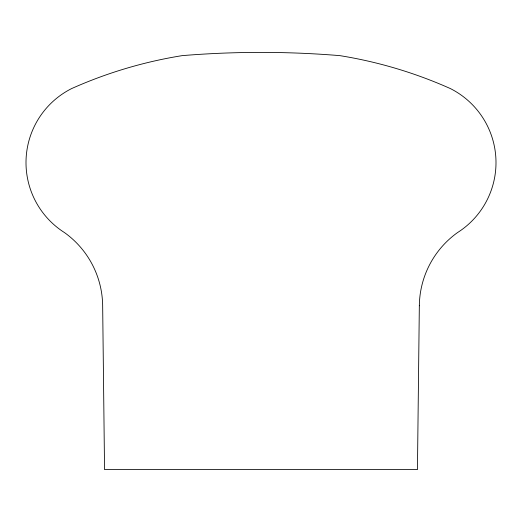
<?xml version="1.0" encoding="UTF-8"?>
<svg xmlns="http://www.w3.org/2000/svg" width="522" height="522" viewBox="0 0 522 522"><rect width="100%" height="100%" fill="white"/><g stroke="black" fill="none" stroke-linecap="round" stroke-linejoin="round"><path stroke-width="0.78" d="M419.336 305.742L417.45 469.604L104.55 469.604L102.664 305.742A91.18 91.18 0 0 0 64.519 232.61A82.874 82.874 0 0 1 71.612 88.583A443.106 443.106 0 0 1 182.191 55.632A961.243 961.243 0 0 1 339.809 55.632A443.1 443.1 0 0 1 450.388 88.583A82.874 82.874 0 0 1 457.481 232.61A91.18 91.18 0 0 0 419.336 305.742"/></g></svg>
